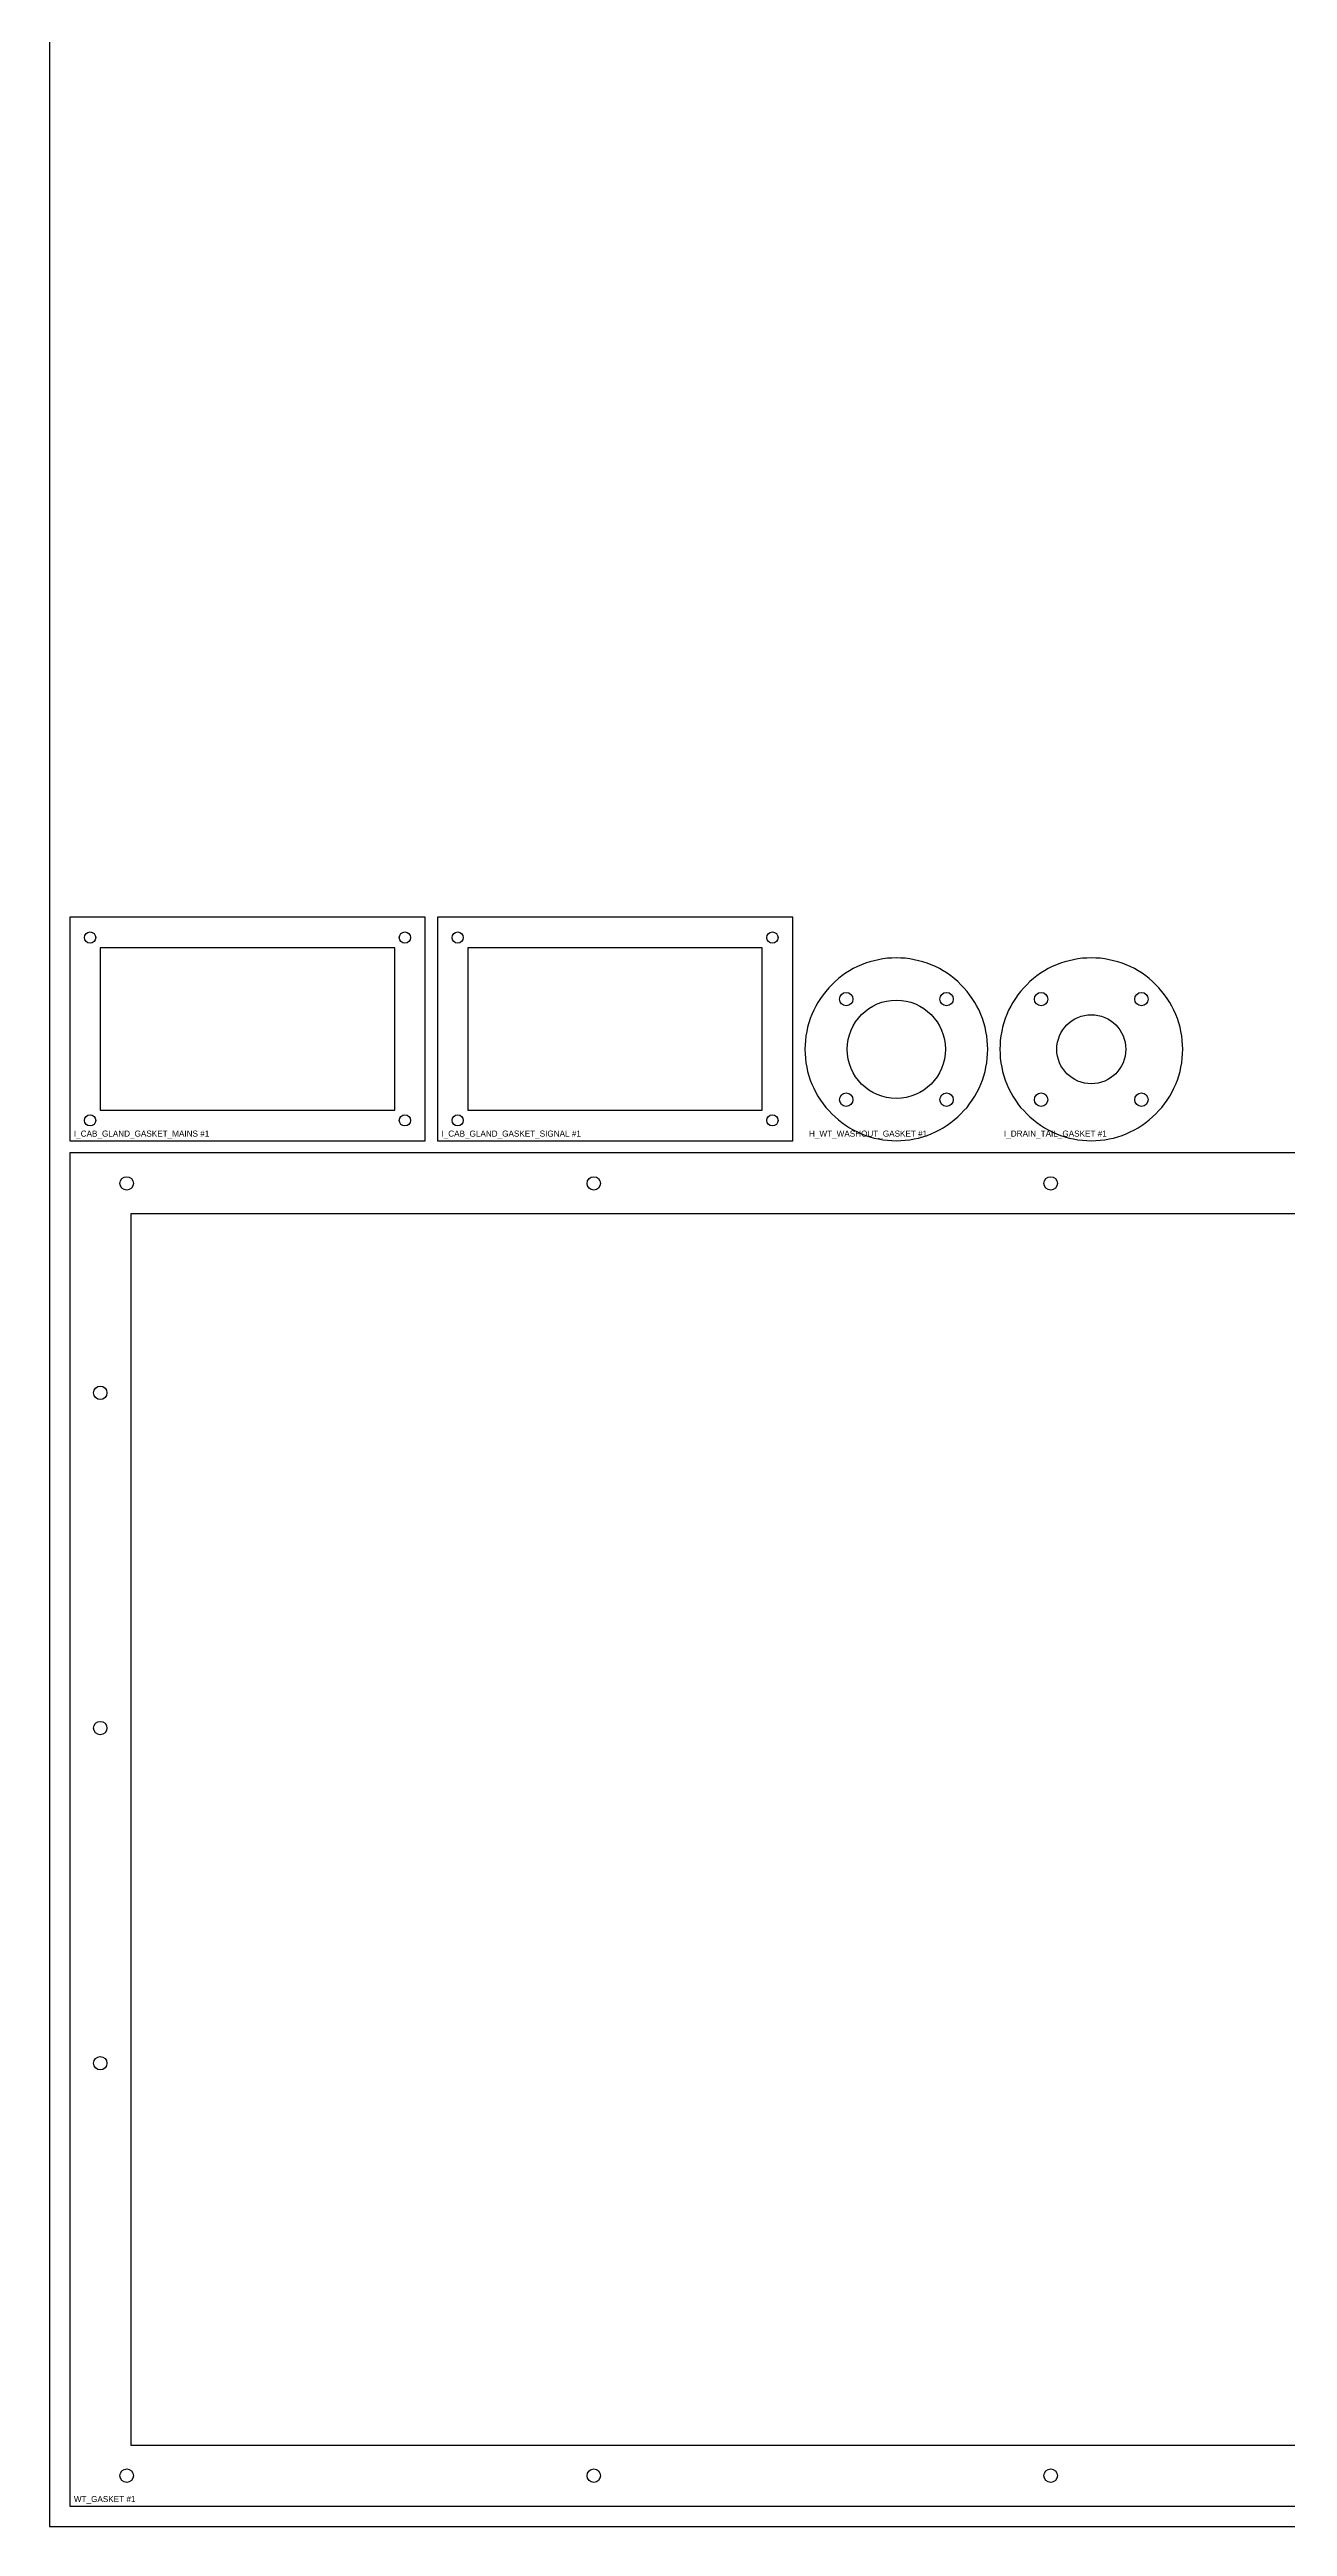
# Model space of a CAD drawing. Header units: millimetres. Extents: x 0 to 1219, y 0 to 2438.
# Drawn here: x 0 to 610, y 0 to 1219 of the extents above; entities that cross this region are included whole.
import ezdxf

# ---------------------------------------------------------------- set-up
doc = ezdxf.new("R2010")
doc.units = ezdxf.units.MM
for name, color, linetype in [('CUT_HOLES', 7, 'Continuous'), ('CUT_INNER', 7, 'Continuous'), ('CUT_OUTER', 7, 'Continuous'), ('PART_MARK_NO_CUT', 7, 'Continuous'), ('STOCK_NO_CUT', 7, 'Continuous')]:
    doc.layers.add(name, color=color, linetype=linetype)

msp = doc.modelspace()

# ---------------------------------------------------------------- linework, layer by layer
at = {"layer": 'CUT_HOLES'}
for centre, radius in [((20, 782.1), 2.75), ((175, 782.1), 2.75), ((201, 782.1), 2.75), ((356, 782.1), 2.75), ((392.3, 751.8), 3.3), ((417, 727.1), 24.2), ((441.7, 751.8), 3.3), ((488.3, 751.8), 3.3), ((513, 727.1), 17), ((537.7, 751.8), 3.3), ((392.3, 702.3), 3.3), ((441.7, 702.3), 3.3), ((488.3, 702.3), 3.3), ((537.7, 702.3), 3.3), ((20, 692.1), 2.75), ((175, 692.1), 2.75), ((201, 692.1), 2.75), ((356, 692.1), 2.75), ((38, 661.1), 3.3), ((268, 661.1), 3.3), ((493, 661.1), 3.3), ((25, 558), 3.3), ((25, 393), 3.3), ((25, 228), 3.3), ((38, 25), 3.3), ((268, 25), 3.3), ((493, 25), 3.3)]:
    msp.add_circle(centre, radius, dxfattribs=at)
at = {"layer": 'CUT_INNER'}
for points in [[(25, 697.1), (170, 697.1), (170, 777.1), (25, 777.1)], [(206, 697.1), (351, 697.1), (351, 777.1), (206, 777.1)], [(40, 40), (946.1, 40), (946.1, 646.1), (40, 646.1)]]:
    msp.add_lwpolyline(points, close=True, dxfattribs=at)
at = {"layer": 'CUT_OUTER'}
for points in [[(10, 682.1), (185, 682.1), (185, 792.1), (10, 792.1)], [(191, 682.1), (366, 682.1), (366, 792.1), (191, 792.1)], [(462, 727.1), (461.9, 729.3), (461.8, 731.5), (461.5, 733.7), (461.1, 735.9), (460.7, 738), (460.1, 740.2), (459.4, 742.3), (458.6, 744.3), (457.7, 746.3), (456.7, 748.3), (455.6, 750.2), (454.4, 752.1), (453.1, 753.9), (451.8, 755.6), (450.3, 757.3), (448.8, 758.9), (447.2, 760.4), (445.5, 761.9), (443.8, 763.2), (442, 764.5), (440.1, 765.7), (438.2, 766.8), (436.2, 767.8), (434.2, 768.7), (432.2, 769.5), (430.1, 770.2), (427.9, 770.7), (425.8, 771.2), (423.6, 771.6), (421.4, 771.9), (419.2, 772), (417, 772.1), (414.8, 772), (412.6, 771.9), (410.4, 771.6), (408.2, 771.2), (406.1, 770.7), (403.9, 770.2), (401.8, 769.5), (399.8, 768.7), (397.8, 767.8), (395.8, 766.8), (393.9, 765.7), (392, 764.5), (390.2, 763.2), (388.5, 761.9), (386.8, 760.4), (385.2, 758.9), (383.7, 757.3), (382.2, 755.6), (380.9, 753.9), (379.6, 752.1), (378.4, 750.2), (377.3, 748.3), (376.3, 746.3), (375.4, 744.3), (374.6, 742.3), (373.9, 740.2), (373.3, 738), (372.9, 735.9), (372.5, 733.7), (372.2, 731.5), (372.1, 729.3), (372, 727.1), (372.1, 724.9), (372.2, 722.7), (372.5, 720.5), (372.9, 718.3), (373.3, 716.2), (373.9, 714), (374.6, 711.9), (375.4, 709.9), (376.3, 707.9), (377.3, 705.9), (378.4, 704), (379.6, 702.1), (380.9, 700.3), (382.2, 698.5), (383.7, 696.9), (385.2, 695.3), (386.8, 693.8), (388.5, 692.3), (390.2, 691), (392, 689.7), (393.9, 688.5), (395.8, 687.4), (397.8, 686.4), (399.8, 685.5), (401.8, 684.7), (403.9, 684), (406.1, 683.4), (408.2, 683), (410.4, 682.6), (412.6, 682.3), (414.8, 682.2), (417, 682.1), (419.2, 682.2), (421.4, 682.3), (423.6, 682.6), (425.8, 683), (427.9, 683.4), (430.1, 684), (432.2, 684.7), (434.2, 685.5), (436.2, 686.4), (438.2, 687.4), (440.1, 688.5), (442, 689.7), (443.8, 691), (445.5, 692.3), (447.2, 693.8), (448.8, 695.3), (450.3, 696.9), (451.8, 698.5), (453.1, 700.3), (454.4, 702.1), (455.6, 704), (456.7, 705.9), (457.7, 707.9), (458.6, 709.9), (459.4, 711.9), (460.1, 714), (460.7, 716.2), (461.1, 718.3), (461.5, 720.5), (461.8, 722.7), (461.9, 724.9)], [(558, 727.1), (557.9, 729.3), (557.8, 731.5), (557.5, 733.7), (557.1, 735.9), (556.7, 738), (556.1, 740.2), (555.4, 742.3), (554.6, 744.3), (553.7, 746.3), (552.7, 748.3), (551.6, 750.2), (550.4, 752.1), (549.1, 753.9), (547.8, 755.6), (546.3, 757.3), (544.8, 758.9), (543.2, 760.4), (541.5, 761.9), (539.8, 763.2), (538, 764.5), (536.1, 765.7), (534.2, 766.8), (532.2, 767.8), (530.2, 768.7), (528.2, 769.5), (526.1, 770.2), (523.9, 770.7), (521.8, 771.2), (519.6, 771.6), (517.4, 771.9), (515.2, 772), (513, 772.1), (510.8, 772), (508.6, 771.9), (506.4, 771.6), (504.2, 771.2), (502.1, 770.7), (499.9, 770.2), (497.8, 769.5), (495.8, 768.7), (493.8, 767.8), (491.8, 766.8), (489.9, 765.7), (488, 764.5), (486.2, 763.2), (484.5, 761.9), (482.8, 760.4), (481.2, 758.9), (479.7, 757.3), (478.2, 755.6), (476.9, 753.9), (475.6, 752.1), (474.4, 750.2), (473.3, 748.3), (472.3, 746.3), (471.4, 744.3), (470.6, 742.3), (469.9, 740.2), (469.3, 738), (468.9, 735.9), (468.5, 733.7), (468.2, 731.5), (468.1, 729.3), (468, 727.1), (468.1, 724.9), (468.2, 722.7), (468.5, 720.5), (468.9, 718.3), (469.3, 716.2), (469.9, 714), (470.6, 711.9), (471.4, 709.9), (472.3, 707.9), (473.3, 705.9), (474.4, 704), (475.6, 702.1), (476.9, 700.3), (478.2, 698.5), (479.7, 696.9), (481.2, 695.3), (482.8, 693.8), (484.5, 692.3), (486.2, 691), (488, 689.7), (489.9, 688.5), (491.8, 687.4), (493.8, 686.4), (495.8, 685.5), (497.8, 684.7), (499.9, 684), (502.1, 683.4), (504.2, 683), (506.4, 682.6), (508.6, 682.3), (510.8, 682.2), (513, 682.1), (515.2, 682.2), (517.4, 682.3), (519.6, 682.6), (521.8, 683), (523.9, 683.4), (526.1, 684), (528.2, 684.7), (530.2, 685.5), (532.2, 686.4), (534.2, 687.4), (536.1, 688.5), (538, 689.7), (539.8, 691), (541.5, 692.3), (543.2, 693.8), (544.8, 695.3), (546.3, 696.9), (547.8, 698.5), (549.1, 700.3), (550.4, 702.1), (551.6, 704), (552.7, 705.9), (553.7, 707.9), (554.6, 709.9), (555.4, 711.9), (556.1, 714), (556.7, 716.2), (557.1, 718.3), (557.5, 720.5), (557.8, 722.7), (557.9, 724.9)], [(10, 10), (976.1, 10), (976.1, 676.1), (10, 676.1)]]:
    msp.add_lwpolyline(points, close=True, dxfattribs=at)
at = {"layer": 'STOCK_NO_CUT'}
msp.add_lwpolyline([(0, 0), (1219.2, 0), (1219.2, 2438.4), (0, 2438.4)], close=True, dxfattribs=at)

# ---------------------------------------------------------------- texts
at = {"layer": 'PART_MARK_NO_CUT'}
for s, p in [('I_CAB_GLAND_GASKET_MAINS #1', (12, 684.1)), ('I_CAB_GLAND_GASKET_SIGNAL #1', (193, 684.1)), ('H_WT_WASHOUT_GASKET #1', (374, 684.1)), ('I_DRAIN_TAIL_GASKET #1', (470, 684.1)), ('WT_GASKET #1', (12, 12))]:
    msp.add_text(s, height=3, dxfattribs=at).set_placement(p)

doc.saveas('drawing.dxf')
